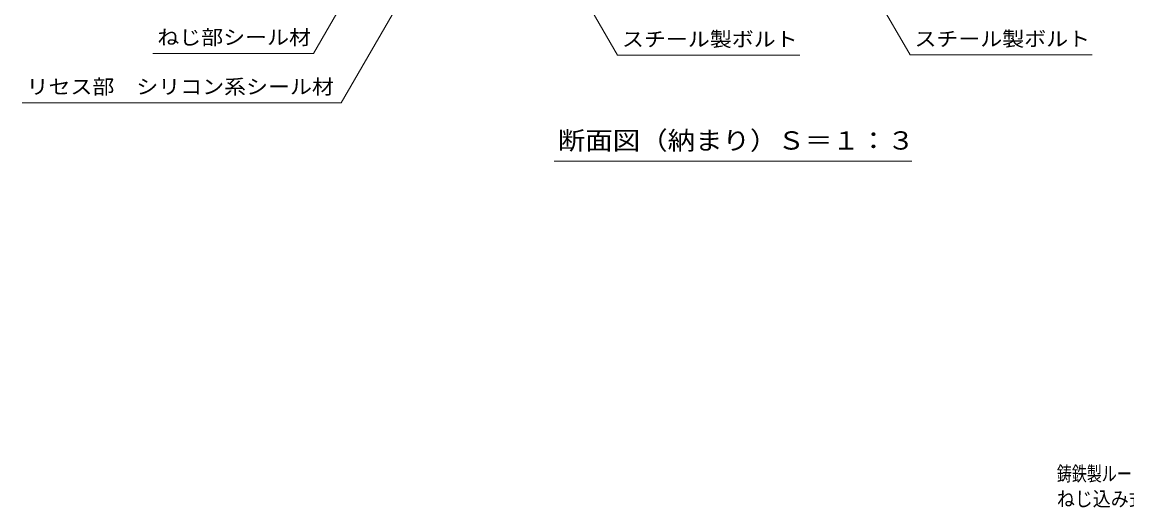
# Model space of a CAD drawing. Units: millimetres at full size, sheet at 1:3; details may follow other scales. Extents: x -440 to 1142, y -825 to 768.
# Drawn here: x -421 to 244, y -825 to -533 of the extents above; entities that cross this region are included whole.
import ezdxf
from ezdxf.enums import TextEntityAlignment as Align

# ---------------------------------------------------------------- set-up
doc = ezdxf.new("R2010")
doc.units = ezdxf.units.MM
doc.header["$LTSCALE"] = 3
doc.layers.add('0-5', color=7, linetype='Continuous', lineweight=9)
doc.layers.add('F-5_F-5ﾚｲﾔ', color=2, linetype='Continuous')
doc.styles.add('ＭＳ ゴシック', font='')
doc.styles.get('ＭＳ ゴシック').set_extended_font_data('MS Gothic')

msp = doc.modelspace()

# ---------------------------------------------------------------- linework, layer by layer
at = {"layer": '0-5'}
for p, q in [((-245.334, -551.581), (-142.9, -374.16)), ((-228.62, -581.315), (-109.316, -374.674)), ((113.36, -552.524), (47.394, -438.266)), ((-62.501, -552.706), (-106.597, -476.33)), ((-341.948, -551.581), (-245.334, -551.581)), ((-62.501, -552.706), (47.121, -552.706)), ((113.36, -552.524), (222.982, -552.524)), ((-420.57, -581.315), (-228.62, -581.315)), ((-100.679, -616.5), (114.479, -616.5))]:
    msp.add_line(p, q, dxfattribs=at)

# ---------------------------------------------------------------- texts
at = {"layer": '0-5', "color": 2, "style": 'ＭＳ ゴシック', "width": 1.1}
for s, p in [('ねじ部シール材', (-339.28, -548.934)), ('スチール製ボルト', (-59.832, -550.059)), ('スチール製ボルト', (116.029, -549.877)), ('リセス部\u3000シリコン系シール材', (-417.901, -578.667))]:
    msp.add_text(s, height=8.798, dxfattribs=at).set_placement(p, align=Align.BOTTOM_LEFT)
at = {"layer": '0-5', "color": 3, "style": 'ＭＳ ゴシック', "width": 1.1}
msp.add_text('断面図（納まり）Ｓ＝１：３', height=11, dxfattribs=at).set_placement((-98.408, -612.76), align=Align.BOTTOM_LEFT)
at = {"layer": 'F-5_F-5ﾚｲﾔ', "style": 'ＭＳ ゴシック'}
for s, width, p in [('鋳鉄製ルーフドレン\u3000外断熱用\u3000防水層張掛け幅100㎜\u3000よこ引き用\u3000デッキプレート打込型', 0.75, (201.684, -811.423)), ('ねじ込み式\u3000改質アスファルトシート・アスファルト防水用\u3000ＷＨＤＸＳＷ－１００\u3000Ｃ＝指示', 0.9, (201.684, -826.575))]:
    msp.add_text(s, height=8.798, dxfattribs=dict(at, width=width)).set_placement(p, align=Align.BOTTOM_LEFT)

doc.saveas('drawing.dxf')
